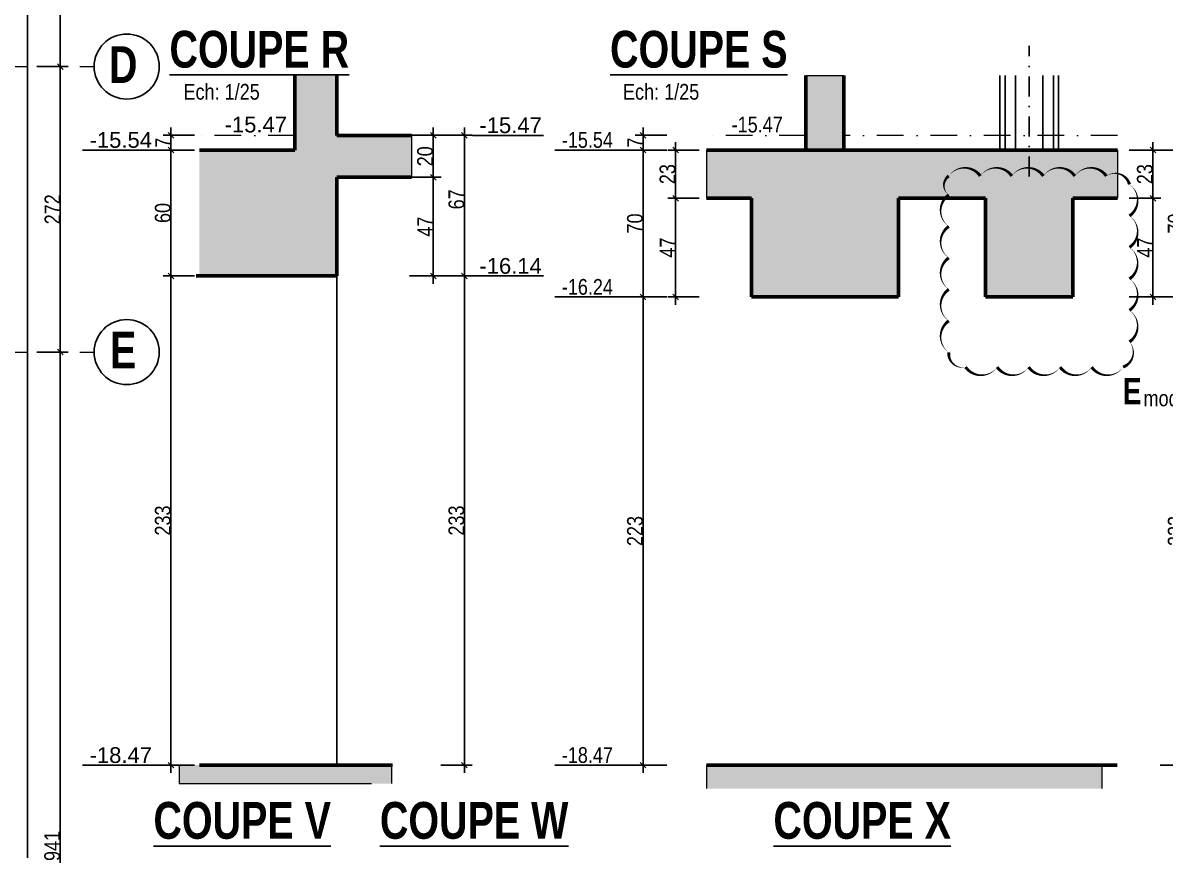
# Model space of a CAD drawing. Header units: centimetres. Extents: x 10803 to 23268, y -4986 to -786.
# Drawn here: x 18609 to 19696, y -4216 to -3428 of the extents above; entities that cross this region are included whole.
import ezdxf
from ezdxf.enums import TextEntityAlignment as Align

# ---------------------------------------------------------------- set-up
doc = ezdxf.new("R2010")
doc.units = ezdxf.units.CM
doc.header["$PDMODE"] = 1
doc.header["$PDSIZE"] = -2
doc.linetypes.add('TIRETPT2', pattern=[12.7, 6.35, -3.175, 0, -3.175])
doc.linetypes.add('TIRETPTX2', pattern=[50.8, 25.4, -12.7, 0, -12.7])
for name, color, linetype in [('01_cote_gen', 4, 'Continuous'), ('01_linteaux', 2, 'Continuous'), ('01_poch_BN', 9, 'Continuous'), ('01_texte', 230, 'Continuous'), ('AA_COTES', 2, 'Continuous'), ('txt', 3, 'Continuous')]:
    doc.layers.add(name, color=color, linetype=linetype)
doc.layers.add('01_murs_coup', color=5, linetype='Continuous', lineweight=60)
doc.layers.add('01_tram_axes', color=2, linetype='TIRETPTX2', lineweight=9)
doc.styles.add('ARIAL NA', font='ARIALN.TTF')
doc.styles.add('Arial Narrow', font='ARIALN.TTF')
doc.styles.add('impact', font='impact.ttf')
doc.styles.add('MATTE_TXT', font='arial.ttf')
doc.styles.add('STYLE2', font='ARIALN.TTF')
doc.dimstyles.new('JB25', dxfattribs={"dimscale": 0.1, "dimtxt": 150, "dimasz": 15, "dimexe": 0.1, "dimexo": 0.1, "dimgap": 0.09, "dimtad": 1, "dimdec": 1, "dimlfac": 0.5, "dimdsep": 46, "dimtxsty": 'STYLE2', "dimblk1": 'BOND_G', "dimblk2": 'BOND_D', "dimsah": 1, "dimcen": 1.5, "dimdle": 0.01, "dimse1": 1, "dimse2": 1, "dimclrd": 4, "dimclre": 2, "dimclrt": 6, "dimazin": 2, "dimtfac": 2.333333, "dimtdec": 1, "dimtix": 1, "dimtmove": 2, "dimatfit": 3, "dimldrblk": 'BOND_G', "dimfxl": 1, "dimtolj": 1, "dimtzin": 0, "dimarcsym": 0})
doc.dimstyles.new('JB50', dxfattribs={"dimscale": 0.1, "dimtxt": 150, "dimasz": 15, "dimexe": 0.1, "dimexo": 0.1, "dimgap": 0.09, "dimtad": 1, "dimdec": 1, "dimdsep": 46, "dimtxsty": 'STYLE2', "dimblk1": 'BOND_G', "dimblk2": 'BOND_D', "dimsah": 1, "dimcen": 1.5, "dimdle": 0.01, "dimse1": 1, "dimse2": 1, "dimclrd": 4, "dimclre": 2, "dimclrt": 6, "dimazin": 2, "dimtfac": 2.333333, "dimtdec": 1, "dimtix": 1, "dimtmove": 2, "dimatfit": 3, "dimldrblk": 'BOND_G', "dimfxl": 1, "dimtolj": 1, "dimtzin": 0, "dimarcsym": 0})

# ---------------------------------------------------------------- blocks, each defined once
blk = doc.blocks.new('BOND_G')
at = {"layer": 'AA_COTES', "color": 0}
for p, q in [((0, -5), (0, 15)), ((5, 0), (-5, 0)), ((1.77, 1.77), (-1.77, -1.77))]:
    blk.add_line(p, q, dxfattribs=at)
blk = doc.blocks.new('BOND_D')
at = {"layer": 'AA_COTES', "color": 0}
for p, q in [((5, 0), (-5, 0)), ((-1.77, -1.77), (1.77, 1.77)), ((0, 5), (0, -15))]:
    blk.add_line(p, q, dxfattribs=at)
blk = doc.blocks.new('*D1414')
at = {"layer": '01_cote_gen', "color": 4, "lineweight": -2, "transparency": 16777216}
blk.add_line((18644.2, -2861.1), (18644.2, -3468.1), dxfattribs=at)
at = {"layer": 'Defpoints', "color": 0, "lineweight": 0, "transparency": 16777216}
for p in [(18545, -2859.6), (18545, -3469.6), (18644.2, -3469.6)]:
    blk.add_point(p, dxfattribs=at)
at = {"layer": '01_cote_gen', "color": 4, "lineweight": -2, "transparency": 16777216, "xscale": 1.5, "yscale": 1.5, "zscale": 1.5}
for name, p, rotation in [('BOND_G', (18644.2, -2859.6), 90), ('BOND_D', (18644.2, -3469.6), 270)]:
    blk.add_blockref(name, p, dxfattribs=dict(at, rotation=rotation))
at = {"layer": '01_cote_gen', "color": 6, "lineweight": 0, "transparency": 16777216, "insert": (18636.5, -3164.6), "char_height": 15, "attachment_point": 5, "rotation": 90, "style": 'STYLE2'}
blk.add_mtext('\\A1;610', dxfattribs=at)
blk = doc.blocks.new('*D1415')
at = {"layer": '01_cote_gen', "color": 4, "lineweight": -2, "transparency": 16777216}
blk.add_line((18644.2, -3471.1), (18644.2, -3740.1), dxfattribs=at)
at = {"layer": 'Defpoints', "color": 0, "lineweight": 0, "transparency": 16777216}
for p in [(18560.6, -3469.6), (18584, -3741.6), (18644.2, -3741.6)]:
    blk.add_point(p, dxfattribs=at)
at = {"layer": '01_cote_gen', "color": 4, "lineweight": -2, "transparency": 16777216, "xscale": 1.5, "yscale": 1.5, "zscale": 1.5}
for name, p, rotation in [('BOND_G', (18644.2, -3469.6), 90), ('BOND_D', (18644.2, -3741.6), 270)]:
    blk.add_blockref(name, p, dxfattribs=dict(at, rotation=rotation))
at = {"layer": '01_cote_gen', "color": 6, "lineweight": 0, "transparency": 16777216, "insert": (18636.7, -3605.6), "char_height": 15, "attachment_point": 5, "rotation": 90, "style": 'STYLE2'}
blk.add_mtext('\\A1;272', dxfattribs=at)
blk = doc.blocks.new('*D1932')
at = {"layer": '01_cote_gen', "color": 4, "lineweight": -2, "transparency": 16777216}
blk.add_line((18613.1, -2095.1), (18613.1, -4681.1), dxfattribs=at)
at = {"layer": 'Defpoints', "color": 0, "lineweight": 0, "transparency": 16777216}
for p in [(18608.7, -2093.6), (18503.6, -4682.6), (18613.1, -4682.6)]:
    blk.add_point(p, dxfattribs=at)
at = {"layer": '01_cote_gen', "color": 4, "lineweight": -2, "transparency": 16777216, "xscale": 1.5, "yscale": 1.5, "zscale": 1.5}
for name, p, rotation in [('BOND_G', (18613.1, -2093.6), 90), ('BOND_D', (18613.1, -4682.6), 270)]:
    blk.add_blockref(name, p, dxfattribs=dict(at, rotation=rotation))
at = {"layer": '01_cote_gen', "color": 6, "lineweight": 0, "transparency": 16777216, "insert": (18605.5, -3388.1), "char_height": 15, "attachment_point": 5, "rotation": 90, "style": 'STYLE2'}
blk.add_mtext('\\A1;2589', dxfattribs=at)
blk = doc.blocks.new('*D1516')
at = {"layer": '01_cote_gen', "color": 4, "lineweight": -2, "transparency": 16777216}
blk.add_line((18644.2, -3743.1), (18644.2, -4681.1), dxfattribs=at)
at = {"layer": 'Defpoints', "color": 0, "lineweight": 0, "transparency": 16777216}
for p in [(18621.7, -3741.6), (18611.3, -4682.6), (18644.2, -4682.6)]:
    blk.add_point(p, dxfattribs=at)
at = {"layer": '01_cote_gen', "color": 4, "lineweight": -2, "transparency": 16777216, "xscale": 1.5, "yscale": 1.5, "zscale": 1.5}
for name, p, rotation in [('BOND_G', (18644.2, -3741.6), 90), ('BOND_D', (18644.2, -4682.6), 270)]:
    blk.add_blockref(name, p, dxfattribs=dict(at, rotation=rotation))
at = {"layer": '01_cote_gen', "color": 6, "lineweight": 0, "transparency": 16777216, "insert": (18636.5, -4212.1), "char_height": 15, "attachment_point": 5, "rotation": 90, "style": 'STYLE2'}
blk.add_mtext('\\A1;941', dxfattribs=at)
blk = doc.blocks.new('*D1582')
at = {"layer": '01_cote_gen', "color": 4, "lineweight": -2, "transparency": 16777216}
blk.add_line((18749.5, -3547.6), (18749.5, -3536.6), dxfattribs=at)
at = {"layer": 'Defpoints', "color": 0, "lineweight": 0, "transparency": 16777216}
for p in [(18749.5, -3535.1), (18841.8, -3535.1), (18841.8, -3549.1)]:
    blk.add_point(p, dxfattribs=at)
at = {"layer": '01_cote_gen', "color": 4, "lineweight": -2, "transparency": 16777216, "xscale": 1.5, "yscale": 1.5, "zscale": 1.5}
for name, p, rotation in [('BOND_D', (18749.5, -3535.1), 90), ('BOND_G', (18749.5, -3549.1), 270)]:
    blk.add_blockref(name, p, dxfattribs=dict(at, rotation=rotation))
at = {"layer": '01_cote_gen', "color": 6, "lineweight": 0, "transparency": 16777216, "insert": (18742, -3542.1), "char_height": 15, "attachment_point": 5, "rotation": 90, "style": 'STYLE2'}
blk.add_mtext('\\A1;7', dxfattribs=at)
blk = doc.blocks.new('*D1583')
at = {"layer": '01_cote_gen', "color": 4, "lineweight": -2, "transparency": 16777216}
blk.add_line((19199, -4133.6), (19199, -3690.6), dxfattribs=at)
at = {"layer": 'Defpoints', "color": 0, "lineweight": 0, "transparency": 16777216}
for p in [(19199, -3689.1), (19231, -3689.1), (19231, -4135.1)]:
    blk.add_point(p, dxfattribs=at)
at = {"layer": '01_cote_gen', "color": 4, "lineweight": -2, "transparency": 16777216, "xscale": 1.5, "yscale": 1.5, "zscale": 1.5}
for name, p, rotation in [('BOND_D', (19199, -3689.1), 90), ('BOND_G', (19199, -4135.1), 270)]:
    blk.add_blockref(name, p, dxfattribs=dict(at, rotation=rotation))
at = {"layer": '01_cote_gen', "color": 6, "lineweight": 0, "transparency": 16777216, "insert": (19191.3, -3912.1), "char_height": 15, "attachment_point": 5, "rotation": 90, "style": 'STYLE2'}
blk.add_mtext('\\A1;223', dxfattribs=at)
blk = doc.blocks.new('*D1584')
at = {"layer": '01_cote_gen', "color": 4, "lineweight": -2, "transparency": 16777216}
blk.add_line((19199, -3687.6), (19199, -3550.6), dxfattribs=at)
at = {"layer": 'Defpoints', "color": 0, "lineweight": 0, "transparency": 16777216}
for p in [(19199, -3549.1), (19251.7, -3549.1), (19251.7, -3689.1)]:
    blk.add_point(p, dxfattribs=at)
at = {"layer": '01_cote_gen', "color": 4, "lineweight": -2, "transparency": 16777216, "xscale": 1.5, "yscale": 1.5, "zscale": 1.5}
for name, p, rotation in [('BOND_D', (19199, -3549.1), 90), ('BOND_G', (19199, -3689.1), 270)]:
    blk.add_blockref(name, p, dxfattribs=dict(at, rotation=rotation))
at = {"layer": '01_cote_gen', "color": 6, "lineweight": 0, "transparency": 16777216, "insert": (19191.3, -3619.1), "char_height": 15, "attachment_point": 5, "rotation": 90, "style": 'STYLE2'}
blk.add_mtext('\\A1;70', dxfattribs=at)
blk = doc.blocks.new('*D1585')
at = {"layer": '01_cote_gen', "color": 4, "lineweight": -2, "transparency": 16777216}
blk.add_line((19199, -3547.6), (19199, -3536.6), dxfattribs=at)
at = {"layer": 'Defpoints', "color": 0, "lineweight": 0, "transparency": 16777216}
for p in [(19199, -3535.1), (19291.3, -3535.1), (19291.3, -3549.1)]:
    blk.add_point(p, dxfattribs=at)
at = {"layer": '01_cote_gen', "color": 4, "lineweight": -2, "transparency": 16777216, "xscale": 1.5, "yscale": 1.5, "zscale": 1.5}
for name, p, rotation in [('BOND_D', (19199, -3535.1), 90), ('BOND_G', (19199, -3549.1), 270)]:
    blk.add_blockref(name, p, dxfattribs=dict(at, rotation=rotation))
at = {"layer": '01_cote_gen', "color": 6, "lineweight": 0, "transparency": 16777216, "insert": (19191.5, -3542.1), "char_height": 15, "attachment_point": 5, "rotation": 90, "style": 'STYLE2'}
blk.add_mtext('\\A1;7', dxfattribs=at)
blk = doc.blocks.new('*D2031')
at = {"layer": '01_cote_gen', "color": 4, "lineweight": -2, "transparency": 16777216}
blk.add_line((19229.9, -3687.6), (19229.9, -3596.6), dxfattribs=at)
at = {"layer": 'Defpoints', "color": 0, "lineweight": 0, "transparency": 16777216}
for p in [(19229.9, -3595.1), (19302, -3595.1), (19302, -3689.1)]:
    blk.add_point(p, dxfattribs=at)
at = {"layer": '01_cote_gen', "color": 4, "lineweight": -2, "transparency": 16777216, "xscale": 1.5, "yscale": 1.5, "zscale": 1.5}
for name, p, rotation in [('BOND_D', (19229.9, -3595.1), 90), ('BOND_G', (19229.9, -3689.1), 270)]:
    blk.add_blockref(name, p, dxfattribs=dict(at, rotation=rotation))
at = {"layer": '01_cote_gen', "color": 6, "lineweight": 0, "transparency": 16777216, "insert": (19222.4, -3642.1), "char_height": 15, "attachment_point": 5, "rotation": 90, "style": 'STYLE2'}
blk.add_mtext('\\A1;47', dxfattribs=at)
blk = doc.blocks.new('*D2032')
at = {"layer": '01_cote_gen', "color": 4, "lineweight": -2, "transparency": 16777216}
blk.add_line((19229.9, -3593.6), (19229.9, -3550.6), dxfattribs=at)
at = {"layer": 'Defpoints', "color": 0, "lineweight": 0, "transparency": 16777216}
for p in [(19229.9, -3549.1), (19259.2, -3549.1), (19259.2, -3595.1)]:
    blk.add_point(p, dxfattribs=at)
at = {"layer": '01_cote_gen', "color": 4, "lineweight": -2, "transparency": 16777216, "xscale": 1.5, "yscale": 1.5, "zscale": 1.5}
for name, p, rotation in [('BOND_D', (19229.9, -3549.1), 90), ('BOND_G', (19229.9, -3595.1), 270)]:
    blk.add_blockref(name, p, dxfattribs=dict(at, rotation=rotation))
at = {"layer": '01_cote_gen', "color": 6, "lineweight": 0, "transparency": 16777216, "insert": (19222.3, -3572.1), "char_height": 15, "attachment_point": 5, "rotation": 90, "style": 'STYLE2'}
blk.add_mtext('\\A1;23', dxfattribs=at)
blk = doc.blocks.new('*D1586')
at = {"layer": '01_cote_gen', "color": 4, "lineweight": -2, "transparency": 16777216}
blk.add_line((19713.8, -3550.6), (19713.8, -3687.6), dxfattribs=at)
at = {"layer": 'Defpoints', "color": 0, "lineweight": 0, "transparency": 16777216}
for p in [(19661.5, -3549.1), (19618.9, -3689.1), (19713.8, -3689.1)]:
    blk.add_point(p, dxfattribs=at)
at = {"layer": '01_cote_gen', "color": 4, "lineweight": -2, "transparency": 16777216, "xscale": 1.5, "yscale": 1.5, "zscale": 1.5}
for name, p, rotation in [('BOND_G', (19713.8, -3549.1), 90), ('BOND_D', (19713.8, -3689.1), 270)]:
    blk.add_blockref(name, p, dxfattribs=dict(at, rotation=rotation))
at = {"layer": '01_cote_gen', "color": 6, "lineweight": 0, "transparency": 16777216, "insert": (19706.1, -3619.1), "char_height": 15, "attachment_point": 5, "rotation": 90, "style": 'STYLE2'}
blk.add_mtext('\\A1;70', dxfattribs=at)
blk = doc.blocks.new('*D1587')
at = {"layer": '01_cote_gen', "color": 4, "lineweight": -2, "transparency": 16777216}
blk.add_line((19684.3, -3550.6), (19684.3, -3593.6), dxfattribs=at)
at = {"layer": 'Defpoints', "color": 0, "lineweight": 0, "transparency": 16777216}
for p in [(19661.5, -3549.1), (19661.5, -3595.1), (19684.3, -3595.1)]:
    blk.add_point(p, dxfattribs=at)
at = {"layer": '01_cote_gen', "color": 4, "lineweight": -2, "transparency": 16777216, "xscale": 1.5, "yscale": 1.5, "zscale": 1.5}
for name, p, rotation in [('BOND_G', (19684.3, -3549.1), 90), ('BOND_D', (19684.3, -3595.1), 270)]:
    blk.add_blockref(name, p, dxfattribs=dict(at, rotation=rotation))
at = {"layer": '01_cote_gen', "color": 6, "lineweight": 0, "transparency": 16777216, "insert": (19676.7, -3572.1), "char_height": 15, "attachment_point": 5, "rotation": 90, "style": 'STYLE2'}
blk.add_mtext('\\A1;23', dxfattribs=at)
blk = doc.blocks.new('*D1588')
at = {"layer": '01_cote_gen', "color": 4, "lineweight": -2, "transparency": 16777216}
blk.add_line((19684.3, -3596.6), (19684.3, -3687.6), dxfattribs=at)
at = {"layer": 'Defpoints', "color": 0, "lineweight": 0, "transparency": 16777216}
for p in [(19661.8, -3595.1), (19661.8, -3689.1), (19684.3, -3689.1)]:
    blk.add_point(p, dxfattribs=at)
at = {"layer": '01_cote_gen', "color": 4, "lineweight": -2, "transparency": 16777216, "xscale": 1.5, "yscale": 1.5, "zscale": 1.5}
for name, p, rotation in [('BOND_G', (19684.3, -3595.1), 90), ('BOND_D', (19684.3, -3689.1), 270)]:
    blk.add_blockref(name, p, dxfattribs=dict(at, rotation=rotation))
at = {"layer": '01_cote_gen', "color": 6, "lineweight": 0, "transparency": 16777216, "insert": (19676.8, -3642.1), "char_height": 15, "attachment_point": 5, "rotation": 90, "style": 'STYLE2'}
blk.add_mtext('\\A1;47', dxfattribs=at)
blk = doc.blocks.new('*D2033')
at = {"layer": '01_cote_gen', "color": 4, "lineweight": -2, "transparency": 16777216}
blk.add_line((19713.8, -3690.6), (19713.8, -4133.6), dxfattribs=at)
at = {"layer": 'Defpoints', "color": 0, "lineweight": 0, "transparency": 16777216}
for p in [(19661.8, -3689.1), (19630, -4135.1), (19713.8, -4135.1)]:
    blk.add_point(p, dxfattribs=at)
at = {"layer": '01_cote_gen', "color": 4, "lineweight": -2, "transparency": 16777216, "xscale": 1.5, "yscale": 1.5, "zscale": 1.5}
for name, p, rotation in [('BOND_G', (19713.8, -3689.1), 90), ('BOND_D', (19713.8, -4135.1), 270)]:
    blk.add_blockref(name, p, dxfattribs=dict(at, rotation=rotation))
at = {"layer": '01_cote_gen', "color": 6, "lineweight": 0, "transparency": 16777216, "insert": (19706.1, -3912.1), "char_height": 15, "attachment_point": 5, "rotation": 90, "style": 'STYLE2'}
blk.add_mtext('\\A1;223', dxfattribs=at)
blk = doc.blocks.new('*D1589')
at = {"layer": '01_cote_gen', "color": 4, "lineweight": -2, "transparency": 16777216}
blk.add_line((18749.5, -3667.6), (18749.5, -3550.6), dxfattribs=at)
at = {"layer": 'Defpoints', "color": 0, "lineweight": 0, "transparency": 16777216}
for p in [(18749.5, -3549.1), (18809.7, -3549.1), (18806.8, -3669.1)]:
    blk.add_point(p, dxfattribs=at)
at = {"layer": '01_cote_gen', "color": 4, "lineweight": -2, "transparency": 16777216, "xscale": 1.5, "yscale": 1.5, "zscale": 1.5}
for name, p, rotation in [('BOND_D', (18749.5, -3549.1), 90), ('BOND_G', (18749.5, -3669.1), 270)]:
    blk.add_blockref(name, p, dxfattribs=dict(at, rotation=rotation))
at = {"layer": '01_cote_gen', "color": 6, "lineweight": 0, "transparency": 16777216, "insert": (18741.8, -3609.1), "char_height": 15, "attachment_point": 5, "rotation": 90, "style": 'STYLE2'}
blk.add_mtext('\\A1;60', dxfattribs=at)
blk = doc.blocks.new('*D1590')
at = {"layer": '01_cote_gen', "color": 4, "lineweight": -2, "transparency": 16777216}
blk.add_line((18749.5, -4133.6), (18749.5, -3670.6), dxfattribs=at)
at = {"layer": 'Defpoints', "color": 0, "lineweight": 0, "transparency": 16777216}
for p in [(18749.5, -3669.1), (18842.1, -3669.1), (18809.7, -4135.1)]:
    blk.add_point(p, dxfattribs=at)
at = {"layer": '01_cote_gen', "color": 4, "lineweight": -2, "transparency": 16777216, "xscale": 1.5, "yscale": 1.5, "zscale": 1.5}
for name, p, rotation in [('BOND_D', (18749.5, -3669.1), 90), ('BOND_G', (18749.5, -4135.1), 270)]:
    blk.add_blockref(name, p, dxfattribs=dict(at, rotation=rotation))
at = {"layer": '01_cote_gen', "color": 6, "lineweight": 0, "transparency": 16777216, "insert": (18741.8, -3902.1), "char_height": 15, "attachment_point": 5, "rotation": 90, "style": 'STYLE2'}
blk.add_mtext('\\A1;233', dxfattribs=at)
blk = doc.blocks.new('*D2034')
at = {"layer": '01_cote_gen', "color": 4, "lineweight": -2, "transparency": 16777216}
blk.add_line((18999.2, -3536.6), (18999.2, -3573.6), dxfattribs=at)
at = {"layer": 'Defpoints', "color": 0, "lineweight": 0, "transparency": 16777216}
for p in [(18967.5, -3535.1), (18967.5, -3575.1), (18999.2, -3575.1)]:
    blk.add_point(p, dxfattribs=at)
at = {"layer": '01_cote_gen', "color": 4, "lineweight": -2, "transparency": 16777216, "xscale": 1.5, "yscale": 1.5, "zscale": 1.5}
for name, p, rotation in [('BOND_G', (18999.2, -3535.1), 90), ('BOND_D', (18999.2, -3575.1), 270)]:
    blk.add_blockref(name, p, dxfattribs=dict(at, rotation=rotation))
at = {"layer": '01_cote_gen', "color": 6, "lineweight": 0, "transparency": 16777216, "insert": (18991.5, -3555.1), "char_height": 15, "attachment_point": 5, "rotation": 90, "style": 'STYLE2'}
blk.add_mtext('\\A1;20', dxfattribs=at)
blk = doc.blocks.new('*D2035')
at = {"layer": '01_cote_gen', "color": 4, "lineweight": -2, "transparency": 16777216}
blk.add_line((18999.2, -3576.6), (18999.2, -3667.6), dxfattribs=at)
at = {"layer": 'Defpoints', "color": 0, "lineweight": 0, "transparency": 16777216}
for p in [(18954.5, -3575.1), (18907.3, -3669.1), (18999.2, -3669.1)]:
    blk.add_point(p, dxfattribs=at)
at = {"layer": '01_cote_gen', "color": 4, "lineweight": -2, "transparency": 16777216, "xscale": 1.5, "yscale": 1.5, "zscale": 1.5}
for name, p, rotation in [('BOND_G', (18999.2, -3575.1), 90), ('BOND_D', (18999.2, -3669.1), 270)]:
    blk.add_blockref(name, p, dxfattribs=dict(at, rotation=rotation))
at = {"layer": '01_cote_gen', "color": 6, "lineweight": 0, "transparency": 16777216, "insert": (18991.6, -3622.1), "char_height": 15, "attachment_point": 5, "rotation": 90, "style": 'STYLE2'}
blk.add_mtext('\\A1;47', dxfattribs=at)
blk = doc.blocks.new('*D1591')
at = {"layer": '01_cote_gen', "color": 4, "lineweight": -2, "transparency": 16777216}
blk.add_line((19028.9, -3536.6), (19028.9, -3667.6), dxfattribs=at)
at = {"layer": 'Defpoints', "color": 0, "lineweight": 0, "transparency": 16777216}
for p in [(19006.7, -3535.1), (19006.7, -3669.1), (19028.9, -3669.1)]:
    blk.add_point(p, dxfattribs=at)
at = {"layer": '01_cote_gen', "color": 4, "lineweight": -2, "transparency": 16777216, "xscale": 1.5, "yscale": 1.5, "zscale": 1.5}
for name, p, rotation in [('BOND_G', (19028.9, -3535.1), 90), ('BOND_D', (19028.9, -3669.1), 270)]:
    blk.add_blockref(name, p, dxfattribs=dict(at, rotation=rotation))
at = {"layer": '01_cote_gen', "color": 6, "lineweight": 0, "transparency": 16777216, "insert": (19021.3, -3596.1), "char_height": 15, "attachment_point": 5, "rotation": 90, "style": 'STYLE2'}
blk.add_mtext('\\A1;67', dxfattribs=at)
blk = doc.blocks.new('*D2036')
at = {"layer": '01_cote_gen', "color": 4, "lineweight": -2, "transparency": 16777216}
blk.add_line((19028.9, -3670.6), (19028.9, -4133.6), dxfattribs=at)
at = {"layer": 'Defpoints', "color": 0, "lineweight": 0, "transparency": 16777216}
for p in [(18976.7, -3669.1), (18949.8, -4135.1), (19028.9, -4135.1)]:
    blk.add_point(p, dxfattribs=at)
at = {"layer": '01_cote_gen', "color": 4, "lineweight": -2, "transparency": 16777216, "xscale": 1.5, "yscale": 1.5, "zscale": 1.5}
for name, p, rotation in [('BOND_G', (19028.9, -3669.1), 90), ('BOND_D', (19028.9, -4135.1), 270)]:
    blk.add_blockref(name, p, dxfattribs=dict(at, rotation=rotation))
at = {"layer": '01_cote_gen', "color": 6, "lineweight": 0, "transparency": 16777216, "insert": (19021.3, -3902.1), "char_height": 15, "attachment_point": 5, "rotation": 90, "style": 'STYLE2'}
blk.add_mtext('\\A1;233', dxfattribs=at)
blk = doc.blocks.new('*D1612')
at = {"layer": '01_cote_gen', "color": 4, "lineweight": -2, "transparency": 16777216}
blk.add_line((18920.5, -4430.7), (18883.5, -4430.7), dxfattribs=at)
at = {"layer": 'Defpoints', "color": 0, "lineweight": 0, "transparency": 16777216}
for p in [(18882, -1578.8), (18922, -4386.7), (18882, -4430.7)]:
    blk.add_point(p, dxfattribs=at)
at = {"layer": '01_cote_gen', "color": 4, "lineweight": -2, "transparency": 16777216, "xscale": 1.5, "yscale": 1.5, "zscale": 1.5, "rotation": 180}
blk.add_blockref('BOND_D', (18882, -4430.7), dxfattribs=at)
at = {"layer": '01_cote_gen', "color": 4, "lineweight": -2, "transparency": 16777216, "xscale": 1.5, "yscale": 1.5, "zscale": 1.5}
blk.add_blockref('BOND_G', (18922, -4430.7), dxfattribs=at)
at = {"layer": '01_cote_gen', "color": 6, "lineweight": 0, "transparency": 16777216, "insert": (18902, -4423), "char_height": 15, "attachment_point": 5, "style": 'STYLE2'}
blk.add_mtext('\\A1;20', dxfattribs=at)

msp = doc.modelspace()

# ---------------------------------------------------------------- hatches: boundary and pattern name
at = {"layer": '01_poch_BN', "lineweight": 0}
h = msp.add_hatch(color=256, dxfattribs=at)
h.dxf.hatch_style = 1
h.paths.add_polyline_path([(18907.34, -3575.13), (18978.49, -3575.13), (18978.49, -3535.13), (18907.34, -3535.13), (18907.34, -3478.02), (18867.34, -3478.02), (18867.34, -3549.13), (18776.54, -3549.13), (18776.54, -3669.13), (18907.34, -3669.13)])
h = msp.add_hatch(color=256, dxfattribs=at)
h.dxf.hatch_style = 1
h.paths.add_polyline_path([(19390.02, -3478.02), (19354.02, -3478.02), (19354.02, -3549.13), (19390.02, -3549.13)])
h.paths.add_polyline_path([(19442.02, -3595.13), (19525.02, -3595.13), (19525.02, -3689.13), (19608.02, -3689.13), (19608.02, -3595.13), (19650.6, -3595.13), (19650.6, -3549.13), (19259.22, -3549.13), (19259.22, -3595.13), (19302.02, -3595.13), (19302.02, -3689.13), (19442.02, -3689.13)])
h = msp.add_hatch(color=256, dxfattribs=at)
h.dxf.hatch_style = 1
h.paths.add_polyline_path([(18959.88, -4135.13), (18757.19, -4135.13), (18757.19, -4152.71), (18959.88, -4152.71)])
h = msp.add_hatch(color=256, dxfattribs=at)
h.dxf.hatch_style = 1
h.paths.add_polyline_path([(19635.9, -4135.13), (19259.22, -4135.13), (19259.22, -4157.42), (19635.9, -4157.42)])

# ---------------------------------------------------------------- linework, layer by layer
at = {"layer": '01_linteaux', "ltscale": 0.5}
for p, q in [((19538.52, -3549.13), (19538.52, -3478.02)), ((19543.52, -3549.13), (19543.52, -3478.02)), ((19553.52, -3549.13), (19553.52, -3478.02)), ((19579.52, -3549.13), (19579.52, -3478.02)), ((19589.52, -3549.13), (19589.52, -3478.02)), ((19594.52, -3549.13), (19594.52, -3478.02))]:
    msp.add_line(p, q, dxfattribs=at)
at = {"layer": '01_linteaux'}
msp.add_line((18907.34, -3669.13), (18907.34, -4135.13), dxfattribs=at)
at = {"layer": '01_murs_coup'}
for p, q in [((18867.34, -3478.02), (18867.34, -3549.13)), ((18907.34, -3478.02), (18907.34, -3535.13)), ((19354.02, -3478.02), (19354.02, -3549.13)), ((19390.02, -3478.02), (19390.02, -3549.13)), ((18978.49, -3535.13), (18907.34, -3535.13)), ((18867.34, -3549.13), (18776.54, -3549.13)), ((19650.6, -3549.13), (19259.22, -3549.13)), ((18978.49, -3575.13), (18907.34, -3575.13)), ((18907.34, -3575.13), (18907.34, -3669.13)), ((19302.02, -3595.13), (19259.22, -3595.13)), ((19302.02, -3595.13), (19302.02, -3689.13)), ((19525.02, -3595.13), (19442.02, -3595.13)), ((19442.02, -3595.13), (19442.02, -3689.13)), ((19525.02, -3595.13), (19525.02, -3689.13)), ((19608.02, -3595.13), (19608.02, -3689.13)), ((19650.6, -3595.13), (19608.02, -3595.13)), ((18907.34, -3669.13), (18773.64, -3669.13)), ((19442.02, -3689.13), (19302.02, -3689.13)), ((19608.02, -3689.13), (19525.02, -3689.13)), ((18776.54, -4135.13), (18960.44, -4135.13)), ((19259.22, -4135.13), (19650.15, -4135.13))]:
    msp.add_line(p, q, dxfattribs=at)
at = {"layer": '01_poch_BN', "lineweight": 0}
for p, q in [((19354.02, -3478.02), (19390.02, -3478.02)), ((18978.49, -3535.13), (18978.49, -3575.13)), ((19259.22, -3549.13), (19259.22, -3595.13)), ((19650.6, -3549.13), (19650.6, -3595.13)), ((18757.19, -4135.13), (18757.19, -4152.71)), ((18959.88, -4152.71), (18959.88, -4135.13)), ((19259.22, -4135.13), (19259.22, -4157.42)), ((19635.9, -4157.42), (19635.9, -4135.13)), ((18757.19, -4152.71), (18940.52, -4152.71))]:
    msp.add_line(p, q, dxfattribs=at)
at = {"layer": '01_texte'}
for p, q in [((19104.04, -3535.13), (19036.44, -3535.13)), ((18741.97, -3549.13), (18665.34, -3549.13)), ((19191.5, -3549.13), (19114.87, -3549.13)), ((19104.04, -3669.13), (19036.44, -3669.13)), ((19191.5, -3689.13), (19114.87, -3689.13)), ((18741.97, -4135.13), (18665.34, -4135.13)), ((19191.5, -4135.13), (19114.87, -4135.13))]:
    msp.add_line(p, q, dxfattribs=at)
msp.add_lwpolyline([(19490, -3573.89, 0, 3, -0.5205671), (19520, -3573.89, 0, 3, -0.5205671), (19550, -3573.89, 0, 3, -0.5205671), (19580, -3573.89, 0, 3, -0.5205671), (19610, -3573.89, 0, 3, -0.5205671), (19640, -3573.89, 0, 3, -0.5205671), (19662, -3581.89, 0, 3, -0.5205671), (19662, -3611.89, 0, 3, -0.5205671), (19662, -3641.89, 0, 3, -0.5205671), (19662, -3671.89, 0, 3, -0.5205671), (19662, -3701.89, 0, 3, -0.5205671), (19662, -3731.89, 0, 3, -0.5205671), (19656, -3755.89, 0, 3, -0.5205671), (19626, -3755.89, 0, 3, -0.5205671), (19596, -3755.89, 0, 3, -0.5205671), (19566, -3755.89, 0, 3, -0.5205671), (19536, -3755.89, 0, 3, -0.5205671), (19506, -3755.89, 0, 3, -0.5205671), (19490, -3741.89, 0, 3, -0.5205671), (19490, -3711.89, 0, 3, -0.5205671), (19490, -3681.89, 0, 3, -0.5205671), (19490, -3651.89, 0, 3, -0.5205671), (19490, -3621.89, 0, 3, -0.5205671), (19490, -3591.89, 0, 3, -0.5205671)], format="xyseb", close=True, dxfattribs=at)
for centre in [(18707.38, -3469.61), (18707.38, -3741.61)]:
    msp.add_circle(centre, 30.98, dxfattribs=at)
at = {"layer": '01_tram_axes', "ltscale": 2}
for p, q in [((11035.37, -3469.61), (18676.4, -3469.61)), ((11035.37, -3741.61), (18676.4, -3741.61))]:
    msp.add_line(p, q, dxfattribs=at)
at = {"layer": '01_tram_axes'}
for p, q in [((18867.34, -3535.13), (18776.54, -3535.13)), ((19354.02, -3535.13), (19259.22, -3535.13)), ((19650.6, -3535.13), (19390.02, -3535.13))]:
    msp.add_line(p, q, dxfattribs=at)
at = {"layer": 'txt', "linetype": 'TIRETPT2', "ltscale": 3}
msp.add_line((19566.52, -3574.38), (19566.52, -3449.98), dxfattribs=at)

# ---------------------------------------------------------------- texts
at = {"layer": '01_texte'}
for s, height, style, p in [('%%UCOUPE R', 35, 'impact', (18833.62, -3481.09)), ('%%UCOUPE S', 35, 'impact', (19252.02, -3481.09)), ('Ech: 1/25', 15, 'Arial Narrow', (18797.75, -3505.65)), ('Ech: 1/25', 15, 'Arial Narrow', (19216.15, -3505.65)), ('%%UCOUPE V', 35, 'impact', (18817.35, -4215.74)), ('%%UCOUPE W', 35, 'impact', (19038.14, -4215.74)), ('%%UCOUPE X', 35, 'impact', (19407.56, -4215.74))]:
    msp.add_text(s, height=height, dxfattribs=dict(at, style=style)).set_placement(p, align=Align.BOTTOM_CENTER)
at = {"layer": '01_texte', "style": 'impact'}
for s, p in [('D', (18704.04, -3467.73)), ('E', (18704.04, -3739.73))]:
    msp.add_text(s, height=35, dxfattribs=at).set_placement(p, align=Align.MIDDLE_CENTER)
at = {"layer": '01_texte'}
for s, height, style, p in [('-15.47', 15, 'MATTE_TXT', (18800.6, -3532.38)), ('-15.47', 15, 'MATTE_TXT', (19043.15, -3533.01)), ('-15.47', 15, 'Arial Narrow', (19283.27, -3532.38)), ('-15.54', 15, 'MATTE_TXT', (18672.05, -3547.01)), ('-15.54', 15, 'Arial Narrow', (19121.58, -3547.01)), ('-16.14', 15, 'MATTE_TXT', (19043.15, -3667.01)), ('-16.24', 15, 'Arial Narrow', (19121.58, -3687.01)), ('E', 25, 'impact', (19655.61, -3791.43)), ('modifié hauteur poutre', 15, 'ARIAL NA', (19675.39, -3793.17)), ('-18.47', 15, 'MATTE_TXT', (18672.05, -4133.01)), ('-18.47', 15, 'Arial Narrow', (19121.58, -4133.01))]:
    msp.add_text(s, height=height, dxfattribs=dict(at, style=style)).set_placement(p)

# ---------------------------------------------------------------- dimensions: what is measured, and where the dimension line sits
at = {"layer": '01_cote_gen', "lineweight": 0}
dim = msp.add_linear_dim(base=(18882.01, -4430.67), p1=(18922.01, -4386.71), p2=(18882.01, -1578.79), dimstyle='JB25', dxfattribs=at)
dim.commit()
dim.dimension.update_dxf_attribs({"geometry": '*D1612', "text_midpoint": (18902.01, -4423.01)})
for base, p1, p2, dimstyle, picture, middle in [((18613.12, -4682.61), (18608.73, -2093.61), (18503.63, -4682.61), 'JB50', '*D1932', (18605.45, -3388.11)), ((18644.2, -3469.61), (18545.03, -2859.61), (18545.03, -3469.61), 'JB50', '*D1414', (18636.54, -3164.61)), ((18644.2, -3741.61), (18560.6, -3469.61), (18583.96, -3741.61), 'JB50', '*D1415', (18636.66, -3605.61)), ((18749.47, -3535.13), (18841.75, -3549.13), (18841.75, -3535.13), 'JB25', '*D1582', (18741.96, -3542.13)), ((18999.15, -3575.13), (18967.5, -3535.13), (18967.5, -3575.13), 'JB25', '*D2034', (18991.48, -3555.13)), ((19199, -3535.13), (19291.28, -3549.13), (19291.28, -3535.13), 'JB25', '*D1585', (19191.49, -3542.13)), ((18749.47, -3549.13), (18806.78, -3669.13), (18809.69, -3549.13), 'JB25', '*D1589', (18741.81, -3609.13)), ((19199, -3549.13), (19251.69, -3689.13), (19251.69, -3549.13), 'JB25', '*D1584', (19191.33, -3619.13)), ((19229.92, -3549.13), (19259.22, -3595.13), (19259.22, -3549.13), 'JB25', '*D2032', (19222.25, -3572.13)), ((19713.77, -3689.13), (19661.49, -3549.13), (19618.91, -3689.13), 'JB25', '*D1586', (19706.1, -3619.13)), ((19684.35, -3595.13), (19661.49, -3549.13), (19661.49, -3595.13), 'JB25', '*D1587', (19676.68, -3572.13)), ((18999.15, -3669.13), (18954.47, -3575.13), (18907.34, -3669.13), 'JB25', '*D2035', (18991.64, -3622.13)), ((19229.92, -3595.13), (19302.02, -3689.13), (19302.02, -3595.13), 'JB25', '*D2031', (19222.41, -3642.13)), ((19684.35, -3689.13), (19661.85, -3595.13), (19661.85, -3689.13), 'JB25', '*D1588', (19676.84, -3642.13)), ((18749.47, -3669.13), (18809.69, -4135.13), (18842.05, -3669.13), 'JB25', '*D1590', (18741.81, -3902.13)), ((19028.94, -4135.13), (18976.65, -3669.13), (18949.81, -4135.13), 'JB25', '*D2036', (19021.27, -3902.13)), ((19199, -3689.13), (19231.04, -4135.13), (19231.04, -3689.13), 'JB25', '*D1583', (19191.33, -3912.13)), ((19713.77, -4135.13), (19661.85, -3689.13), (19630.05, -4135.13), 'JB25', '*D2033', (19706.1, -3912.13)), ((18644.2, -4682.61), (18621.7, -3741.61), (18611.28, -4682.61), 'JB50', '*D1516', (18636.54, -4212.11))]:
    dim = msp.add_linear_dim(base=base, p1=p1, p2=p2, angle=90, dimstyle=dimstyle, dxfattribs=at)
    dim.commit()
    dim.dimension.update_dxf_attribs({"geometry": picture, "text_midpoint": middle})
dim = msp.add_linear_dim(base=(19028.94, -3669.13), p1=(19006.65, -3535.13), p2=(19006.65, -3669.13), angle=90, dimstyle='JB25', dxfattribs=at)
dim.commit()
dim.dimension.update_dxf_attribs({"geometry": '*D1591', "text_midpoint": (19021.27, -3596.13), "dimtype": 160})

doc.saveas('drawing.dxf')
